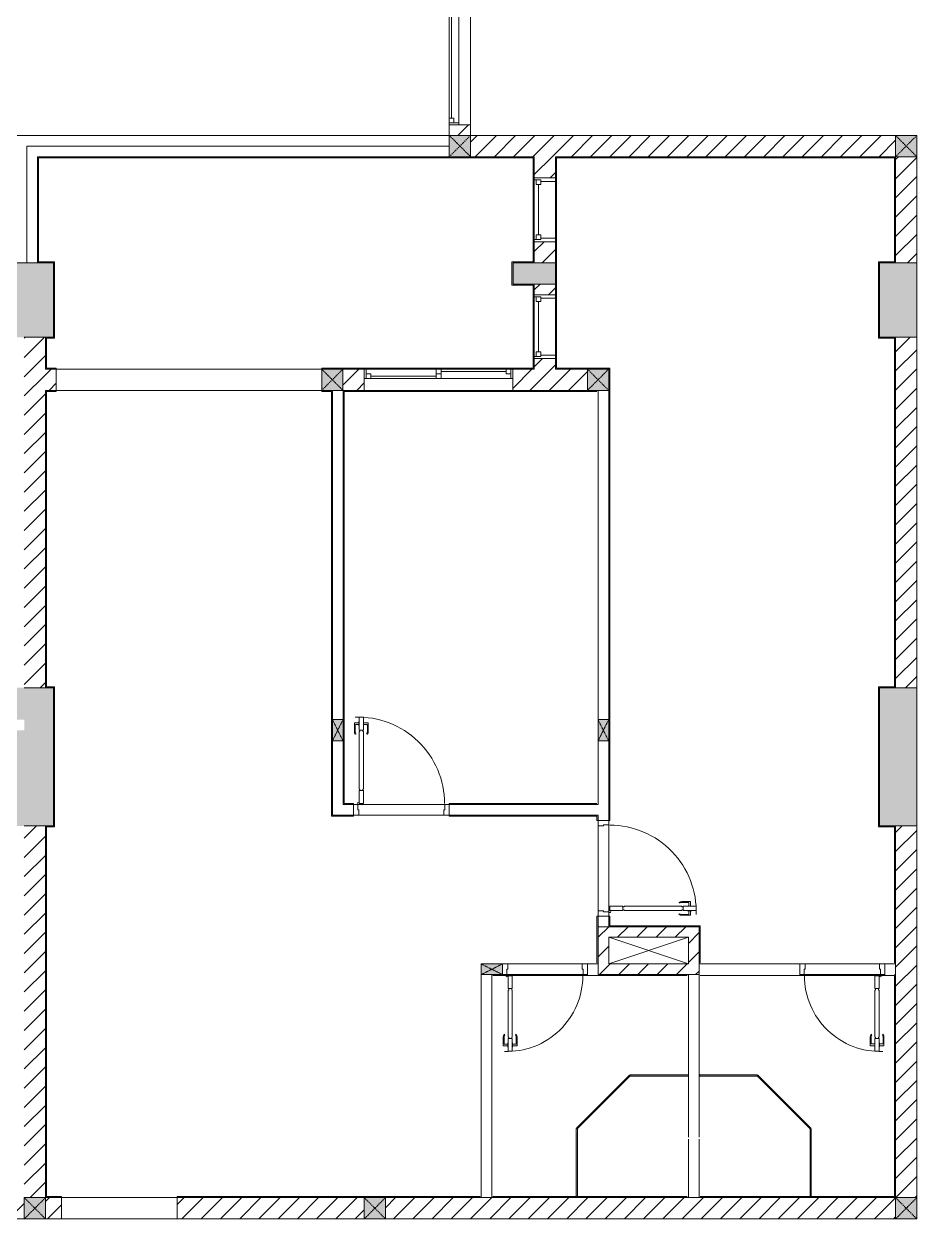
# Model space of a CAD drawing. Header units: millimetres. Extents: x 32270 to 221883, y 3811 to 78637.
# Drawn here: x 202581 to 210981, y 35387 to 46784 of the extents above; entities that cross this region are included whole.
import ezdxf

# ---------------------------------------------------------------- set-up
doc = ezdxf.new("R2010")
doc.units = ezdxf.units.MM
doc.linetypes.add('IMPORT-Dash _2_', pattern=[6, 3, -3])
for name, color, linetype, lineweight in [('0-2', 130, 'Continuous', 9), ('A-DETL-GENF-6', 130, 'Continuous', 9), ('A-DOOR-2', 130, 'Continuous', 9), ('A-FLOR-1', 130, 'Continuous', 9), ('A-GLAZ-5', 130, 'Continuous', 9), ('A-GLAZ-CURT-4', 130, 'Continuous', 9), ('A-WALL-1', 130, 'Continuous', 9), ('A-WALL-PATT-3', 130, 'Continuous', 9), ('A_1404_dwg-1', 130, 'Continuous', 9), ('I-WALL', 130, 'Continuous', 9), ('I-WALL-1', 130, 'Continuous', 9), ('S-COLS-1', 130, 'Continuous', 9), ('S-COLS-10', 130, 'IMPORT-Dash _2_', 9), ('S-COLS-2', 130, 'Continuous', 9), ('S-COLS-4', 130, 'Continuous', 9), ('S-COLS-HDLN-2', 130, 'IMPORT-Dash _2_', 9)]:
    doc.layers.add(name, color=color, linetype=linetype, lineweight=lineweight)
pattern_1 = [(45, (0, 0), (-90.50967, 90.50967), [])]

# ---------------------------------------------------------------- blocks, each defined once
blk = doc.blocks.new('A_1404_dwg_NCV_TKTC_KET CAU_rvt-1-TKTC_MB HOÀN THIỆN SÀN TẦNG 3-4-4819833-KeyPlan-CH3A')
at = {"layer": 'S-COLS-1'}
for points in [[(108328, 43837), (108328, 44537), (107978, 44537), (107983, 44512), (107978, 43837), (108263, 43837)], [(112853, 44337), (113053, 44337), (113053, 44537), (112653, 44537), (112653, 44337), (112843, 44337)], [(116453, 43837), (116453, 44537), (116103, 44537), (116103, 43837), (116253, 43837)], [(108253, 39237), (108328, 39237), (108328, 40537), (107978, 40537), (107978, 40237), (108053, 40237), (108053, 40137), (107978, 40137), (107978, 39237), (108053, 39237)], [(116453, 39237), (116453, 40537), (116103, 40537), (116103, 39237), (116253, 39237)]]:
    blk.add_hatch(color=256, dxfattribs=at).paths.add_polyline_path(points)
at = {"layer": 'A-FLOR-1'}
blk.add_line((113553, 38188), (114303, 38188), dxfattribs=at)
at = {"layer": 'S-COLS-2'}
for p, q in [((108178, 44537), (107978, 44537)), ((112653, 44537), (112653, 44337)), ((113053, 44537), (112853, 44537)), ((112853, 44337), (113053, 44337)), ((108053, 43837), (108253, 43837)), ((108253, 40537), (108053, 40537)), ((108053, 39237), (108253, 39237))]:
    blk.add_line(p, q, dxfattribs=at)
at = {"layer": 'S-COLS-2', "flags": 128}
for points in [[(116253, 43837), (116453, 43837), (116453, 44537), (116253, 44537)], [(116253, 39237), (116453, 39237), (116453, 40537), (116253, 40537)]]:
    blk.add_lwpolyline(points, dxfattribs=at)
blk = doc.blocks.new('A_1404_dwg_DOOR_CW_01 CANH MO-PANEL KINH - DIG_02-800x2200-CỬA NHÔM KÍNH-401063-TKTC_MB HOÀN THIỆN SÀN TẦNG 3-4-4819842-KeyPlan-CH3A')
at = {"layer": 'A-DETL-GENF-6'}
for p, q in [((112569, 37276), (112575, 37271)), ((112682, 37276), (112676, 37271)), ((112561, 37250), (112561, 37170)), ((112604, 37166), (112565, 37166)), ((112569, 37187), (112569, 37250)), ((112604, 37183), (112573, 37183)), ((112648, 37183), (112679, 37183)), ((112648, 37166), (112687, 37166)), ((112683, 37187), (112683, 37250)), ((112691, 37250), (112691, 37170))]:
    blk.add_line(p, q, dxfattribs=at)
at = {"layer": 'A-DETL-GENF-6', "flags": 128}
for points in [[(112646, 37705), (112606, 37705), (112606, 37825), (112646, 37825)], [(112640, 37691), (112646, 37691), (112646, 37249), (112640, 37249), (112640, 37235), (112612, 37235), (112612, 37249), (112606, 37249), (112606, 37691), (112612, 37691), (112612, 37705), (112640, 37705)], [(112604, 37195), (112606, 37195), (112606, 37155), (112604, 37155)], [(112606, 37115), (112646, 37115), (112646, 37235), (112606, 37235)], [(112648, 37195), (112646, 37195), (112646, 37155), (112648, 37155)]]:
    blk.add_lwpolyline(points, close=True, dxfattribs=at)
at = {"layer": 'A-DETL-GENF-6'}
blk.add_circle((112596, 37827), 10, dxfattribs=at)
for centre, radius, start, end in [((112596, 37827), 714, 268, 0), ((112606, 37250), 45, 145, 180), ((112606, 37250), 37, 145, 180), ((112646, 37250), 37, 0, 35), ((112646, 37250), 45, 0, 35), ((112565, 37170), 4, 180, 270), ((112573, 37187), 4, 180, 270), ((112679, 37187), 4, 270, 0), ((112687, 37170), 4, 270, 0)]:
    blk.add_arc(centre, radius, start, end, dxfattribs=at)
at = {"layer": 'A-DOOR-2'}
blk.add_line((112596, 37837), (112621, 37837), dxfattribs=at)
at = {"layer": 'A-DOOR-2', "flags": 128}
blk.add_lwpolyline([(112553, 37937), (112603, 37937), (112603, 37887), (112593, 37887), (112593, 37837), (112553, 37837)], dxfattribs=at)
blk.add_lwpolyline([(113353, 37937), (113353, 37837), (113313, 37837), (113313, 37887), (113303, 37887), (113303, 37937)], close=True, dxfattribs=at)
blk = doc.blocks.new('A_1404_dwg_System Panel - Glazed-440112-TKTC_MB HOÀN THIỆN SÀN TẦNG 3-4-4819843-KeyPlan-CH3A')
at = {"layer": 'A-GLAZ-CURT-4'}
blk.add_hatch(color=256, dxfattribs=at).paths.add_polyline_path([(113755, 36882), (114303, 36882), (114303, 36892), (113753, 36887), (113753, 36882)])
blk.add_line((114303, 36892), (113753, 36892), dxfattribs=at)
at = {"layer": 'A-GLAZ-CURT-4', "flags": 128}
blk.add_lwpolyline([(113755, 36882), (114303, 36882), (114303, 36892)], dxfattribs=at)
blk = doc.blocks.new('A_1404_dwg_System Panel - Glazed-570746-TKTC_MB HOÀN THIỆN SÀN TẦNG 3-4-4819844-KeyPlan-CH3A')
at = {"layer": 'A-GLAZ-CURT-4'}
blk.add_hatch(color=256, dxfattribs=at).paths.add_polyline_path([(113249, 35747), (113258, 35747), (113253, 36387), (113248, 36387), (113248, 35747)])
blk.add_line((113258, 35747), (113258, 36385), dxfattribs=at)
at = {"layer": 'A-GLAZ-CURT-4', "flags": 128}
blk.add_lwpolyline([(113248, 36387), (113248, 35747), (113258, 35747)], dxfattribs=at)
blk = doc.blocks.new('A_1404_dwg_System Panel - Glazed-440114-TKTC_MB HOÀN THIỆN SÀN TẦNG 3-4-4819845-KeyPlan-CH3A')
at = {"layer": 'A-GLAZ-CURT-4'}
blk.add_hatch(color=256, dxfattribs=at).paths.add_polyline_path([(113256, 36384), (113756, 36884), (113749, 36891), (113249, 36391)])
at = {"layer": 'A-GLAZ-CURT-4', "flags": 128}
blk.add_lwpolyline([(113256, 36384), (113756, 36884), (113749, 36891), (113249, 36391)], close=True, dxfattribs=at)
blk = doc.blocks.new('A_1404_dwg_DOOR_CW_01 CANH MO-PANEL KINH - DIW_01-900x2200-CỬA GỖ VÂN LAMINATE-553375-TKTC_MB HOÀN THIỆN SÀN TẦNG 3-4-4819841-KeyPlan-CH3A')
at = {"layer": 'A-DETL-GENF-6'}
for p, q in [((49615, 40124), (49615, 40203)), ((49658, 40207), (49619, 40207)), ((49623, 40186), (49623, 40124)), ((49658, 40190), (49627, 40190)), ((49702, 40207), (49741, 40207)), ((49702, 40190), (49733, 40190)), ((49737, 40186), (49737, 40124)), ((49745, 40124), (49745, 40203)), ((49623, 40098), (49629, 40103)), ((49736, 40098), (49730, 40103))]:
    blk.add_line(p, q, dxfattribs=at)
at = {"layer": 'A-DETL-GENF-6', "flags": 128}
for points in [[(49700, 40259), (49660, 40259), (49660, 40139), (49700, 40139)], [(49658, 40179), (49660, 40179), (49660, 40219), (49658, 40219)], [(49666, 39583), (49660, 39583), (49660, 40125), (49666, 40125), (49666, 40139), (49694, 40139), (49694, 40125), (49700, 40125), (49700, 39583), (49694, 39583), (49694, 39569), (49666, 39569)], [(49702, 40179), (49700, 40179), (49700, 40219), (49702, 40219)], [(49660, 39569), (49700, 39569), (49700, 39449), (49660, 39449)]]:
    blk.add_lwpolyline(points, close=True, dxfattribs=at)
at = {"layer": 'A-DETL-GENF-6'}
blk.add_circle((49710, 39447), 10, dxfattribs=at)
for centre, radius, start, end in [((49710, 39447), 814, 88, 180), ((49619, 40203), 4, 90, 180), ((49660, 40124), 45, 180, 215), ((49627, 40186), 4, 90, 180), ((49660, 40124), 37, 180, 215), ((49700, 40124), 37, 325, 0), ((49733, 40186), 4, 0, 90), ((49700, 40124), 45, 325, 0), ((49741, 40203), 4, 0, 90)]:
    blk.add_arc(centre, radius, start, end, dxfattribs=at)
at = {"layer": 'A-DOOR-2'}
blk.add_line((49710, 39437), (49685, 39437), dxfattribs=at)
at = {"layer": 'A-DOOR-2', "flags": 128}
for points in [[(48853, 39337), (48853, 39437), (48893, 39437), (48893, 39387), (48903, 39387), (48903, 39337)], [(49703, 39337), (49703, 39387), (49713, 39387), (49713, 39437), (49753, 39437), (49753, 39337)]]:
    blk.add_lwpolyline(points, close=True, dxfattribs=at)
blk = doc.blocks.new('A_1404_dwg_DOOR_CW_01 CANH MO-PANEL KINH - DIW_01-900x2200-CỬA GỖ VÂN LAMINATE-553393-TKTC_MB HOÀN THIỆN SÀN TẦNG 3-4-4819840-KeyPlan-CH3A')
at = {"layer": 'A-DETL-GENF-6'}
for p, q in [((46666, 38525), (46586, 38525)), ((46582, 38482), (46582, 38521)), ((46582, 38438), (46582, 38399)), ((46599, 38482), (46599, 38513)), ((46599, 38438), (46599, 38407)), ((46603, 38517), (46666, 38517)), ((46691, 38517), (46687, 38511)), ((46691, 38404), (46687, 38410)), ((46666, 38395), (46586, 38395)), ((46603, 38403), (46666, 38403))]:
    blk.add_line(p, q, dxfattribs=at)
at = {"layer": 'A-DETL-GENF-6', "flags": 128}
for points in [[(46531, 38440), (46531, 38480), (46651, 38480), (46651, 38440)], [(46610, 38482), (46610, 38480), (46571, 38480), (46571, 38482)], [(46610, 38438), (46610, 38440), (46571, 38440), (46571, 38438)], [(47207, 38474), (47207, 38480), (46665, 38480), (46665, 38474), (46651, 38474), (46651, 38446), (46665, 38446), (46665, 38440), (47207, 38440), (47207, 38446), (47221, 38446), (47221, 38474)], [(47221, 38480), (47221, 38440), (47341, 38440), (47341, 38480)]]:
    blk.add_lwpolyline(points, close=True, dxfattribs=at)
at = {"layer": 'A-DETL-GENF-6'}
blk.add_circle((47343, 38430), 10, dxfattribs=at)
for centre, radius, start, end in [((47343, 38430), 814, 90, 182), ((46586, 38521), 4, 90, 180), ((46666, 38480), 45, 55, 90), ((46603, 38513), 4, 90, 180), ((46666, 38480), 37, 55, 90), ((46666, 38440), 37, 270, 305), ((46586, 38399), 4, 180, 270), ((46603, 38407), 4, 180, 270), ((46666, 38440), 45, 270, 305)]:
    blk.add_arc(centre, radius, start, end, dxfattribs=at)
at = {"layer": 'A-DOOR-2'}
blk.add_line((47353, 38430), (47353, 38455), dxfattribs=at)
at = {"layer": 'A-DOOR-2', "flags": 128}
for points in [[(47453, 39237), (47453, 39287), (47353, 39287), (47353, 39247), (47403, 39247), (47403, 39237)], [(47453, 38387), (47453, 38437), (47403, 38437), (47403, 38427), (47353, 38427), (47353, 38387)]]:
    blk.add_lwpolyline(points, close=True, dxfattribs=at)
blk = doc.blocks.new('A_1404_dwg_G1_SOF - BO TRU - 100x200-745959-TKTC_MB HOÀN THIỆN SÀN TẦNG 3-4-4819847-KeyPlan-CH3A')
at = {"layer": 'S-COLS-1'}
blk.add_hatch(color=256, dxfattribs=at).paths.add_polyline_path([(110953, 40037), (111053, 40037), (111053, 40237), (110953, 40237)])
at = {"layer": 'S-COLS-1', "flags": 128}
blk.add_lwpolyline([(110953, 40037), (111053, 40037), (111053, 40237), (110953, 40237)], close=True, dxfattribs=at)
at = {"layer": 'S-COLS-HDLN-2'}
for p, q in [((110953, 40037), (111053, 40237)), ((111053, 40037), (110953, 40237))]:
    blk.add_line(p, q, dxfattribs=at)
blk = doc.blocks.new('A_1404_dwg_DOOR_CW_01 CANH MO-PANEL KINH - DIG_02-800x2200-CỬA NHÔM KÍNH-V57-TKTC_MB HOÀN THIỆN SÀN TẦNG 3-4-4819848-KeyPlan-CH3A')
at = {"layer": 'A-DETL-GENF-6'}
for p, q in [((112414, 58419), (112418, 58413)), ((112440, 58427), (112519, 58427)), ((112502, 58419), (112440, 58419)), ((112506, 58384), (112506, 58415)), ((112523, 58384), (112523, 58423)), ((112414, 58305), (112418, 58312)), ((112502, 58305), (112440, 58305)), ((112440, 58297), (112519, 58297)), ((112506, 58340), (112506, 58309)), ((112523, 58340), (112523, 58301))]:
    blk.add_line(p, q, dxfattribs=at)
at = {"layer": 'A-DETL-GENF-6', "flags": 128}
for points in [[(111985, 58342), (111985, 58382), (111865, 58382), (111865, 58342)], [(111999, 58348), (111999, 58342), (112441, 58342), (112441, 58348), (112455, 58348), (112455, 58376), (112441, 58376), (112441, 58382), (111999, 58382), (111999, 58376), (111985, 58376), (111985, 58348)], [(112575, 58382), (112575, 58342), (112455, 58342), (112455, 58382)], [(112495, 58384), (112495, 58382), (112534, 58382), (112534, 58384)], [(112495, 58340), (112495, 58342), (112534, 58342), (112534, 58340)]]:
    blk.add_lwpolyline(points, close=True, dxfattribs=at)
at = {"layer": 'A-DETL-GENF-6'}
blk.add_circle((111863, 58392), 10, dxfattribs=at)
for centre, radius, start, end in [((111863, 58392), 714, 270, 2), ((112440, 58382), 45, 90, 125), ((112440, 58382), 37, 90, 125), ((112502, 58415), 4, 0, 90), ((112519, 58423), 4, 0, 90), ((112440, 58342), 45, 235, 270), ((112440, 58342), 37, 235, 270), ((112502, 58309), 4, 270, 0), ((112519, 58301), 4, 270, 0)]:
    blk.add_arc(centre, radius, start, end, dxfattribs=at)
at = {"layer": 'A-DOOR-2'}
blk.add_line((111853, 58392), (111853, 58367), dxfattribs=at)
at = {"layer": 'A-DOOR-2', "flags": 128}
for points in [[(111753, 58435), (111753, 58385), (111803, 58385), (111803, 58395), (111853, 58395), (111853, 58435)], [(111753, 57685), (111753, 57635), (111853, 57635), (111853, 57675), (111803, 57675), (111803, 57685)]]:
    blk.add_lwpolyline(points, close=True, dxfattribs=at)
blk = doc.blocks.new('A_1404_dwg_System Panel - Glazed-559274-TKTC_MB HOÀN THIỆN SÀN TẦNG 3-4-4819854-KeyPlan-CH3A')
at = {"layer": 'A-GLAZ-CURT-4'}
blk.add_hatch(color=256, dxfattribs=at).paths.add_polyline_path([(76703, 32182), (77243, 32182), (77243, 32192), (76703, 32187), (76703, 32183)])
blk.add_line((77243, 32192), (76705, 32192), dxfattribs=at)
at = {"layer": 'A-GLAZ-CURT-4', "flags": 128}
blk.add_lwpolyline([(76703, 32182), (77243, 32182), (77243, 32192)], dxfattribs=at)
blk = doc.blocks.new('A_1404_dwg_System Panel - Glazed-933638-TKTC_MB HOÀN THIỆN SÀN TẦNG 3-4-4819838-KeyPlan-CH3A')
at = {"layer": 'A-GLAZ-CURT-4'}
blk.add_hatch(color=256, dxfattribs=at).paths.add_polyline_path([(47648, 35747), (47658, 35747), (47653, 36387), (47648, 36384)])
blk.add_line((47658, 35747), (47658, 36387), dxfattribs=at)
at = {"layer": 'A-GLAZ-CURT-4', "flags": 128}
blk.add_lwpolyline([(47648, 36385), (47648, 35747), (47658, 35747)], dxfattribs=at)
blk = doc.blocks.new('A_1404_dwg_System Panel - Glazed-433667-TKTC_MB HOÀN THIỆN SÀN TẦNG 3-4-4819839-KeyPlan-CH3A')
at = {"layer": 'A-GLAZ-CURT-4'}
blk.add_hatch(color=256, dxfattribs=at).paths.add_polyline_path([(47649, 36384), (47656, 36391), (47156, 36891), (47149, 36884)])
at = {"layer": 'A-GLAZ-CURT-4', "flags": 128}
blk.add_lwpolyline([(47656, 36391), (47156, 36891), (47149, 36884), (47649, 36384)], close=True, dxfattribs=at)
blk = doc.blocks.new('A_1404_dwg_NCV_TKTC_TANG 3 - 4_rvt-1-TKTC_MB HOÀN THIỆN SÀN TẦNG 3-4-4819943-KeyPlan-CH3A')
at = {"layer": 'A-WALL-PATT-3'}
for points in [[(112843, 45527), (112843, 45537), (112047, 45537), (112053, 45527), (112253, 45527)], [(116243, 45527), (116243, 45537), (113053, 45537), (113053, 45527), (115629, 45527)], [(116243, 44547), (116253, 44547), (116253, 45537), (116243, 45537), (116243, 45417)], [(108328, 44537), (108338, 44537), (108338, 44547), (108188, 44547), (108188, 44537)], [(108338, 43827), (108338, 44537), (108328, 44537), (108328, 43827)], [(112653, 44337), (112653, 44547), (112643, 44547), (112643, 44337)], [(112843, 44537), (112853, 44537), (112853, 44547), (112653, 44547), (112653, 44537), (112697, 44537)], [(116103, 43837), (116103, 44547), (116093, 44547), (116093, 43837)], [(116243, 44537), (116253, 44537), (116253, 44547), (116103, 44547), (116103, 44537)], [(112843, 44327), (112843, 44337), (112643, 44337), (112643, 44327), (112697, 44327)], [(108263, 43547), (108263, 43837), (108253, 43837), (108253, 43547)], [(108328, 43827), (108328, 43837), (108263, 43837), (108263, 43827)], [(116093, 43827), (116243, 43827), (116243, 43837), (116093, 43837)], [(116253, 40547), (116253, 43837), (116243, 43837), (116243, 40547)], [(113063, 43537), (113553, 43537), (113553, 43547), (113053, 43547), (113053, 43537)], [(108263, 40537), (108263, 43337), (108253, 43337), (108253, 40537)], [(110953, 39337), (110953, 43327), (110943, 43327), (110943, 39337)], [(111053, 39437), (111063, 39437), (111063, 43337), (111053, 43337), (111053, 39447)], [(108328, 40537), (108338, 40537), (108338, 40547), (108263, 40547), (108263, 40537)], [(108338, 39227), (108338, 40537), (108328, 40537), (108328, 39227)], [(116103, 39237), (116103, 40547), (116093, 40547), (116093, 39237)], [(116243, 40537), (116253, 40537), (116253, 40547), (116103, 40547), (116103, 40537)], [(108253, 39227), (108328, 39227), (108328, 39237), (108253, 39237)], [(108263, 35747), (108263, 39227), (108253, 39227), (108253, 35747)], [(116093, 39227), (116243, 39227), (116243, 39237), (116093, 39237)], [(116253, 37937), (116253, 39237), (116243, 39237), (116243, 37937)], [(114403, 38287), (114403, 38297), (113563, 38297), (113563, 38287)], [(114413, 37947), (114413, 38297), (114403, 38297), (114403, 37947)]]:
    blk.add_hatch(color=256, dxfattribs=at).paths.add_polyline_path(points)
h = blk.add_hatch(color=256, dxfattribs=at)
h.paths.add_polyline_path([(112843, 44547), (112853, 44547), (112853, 44737), (112843, 44737)])
h.paths.add_polyline_path([(112843, 45337), (112853, 45337), (112853, 45537), (112843, 45537), (112843, 45417)])
h = blk.add_hatch(color=256, dxfattribs=at)
h.paths.add_polyline_path([(113063, 43547), (113063, 43637), (113053, 43637), (113053, 43547)])
h.paths.add_polyline_path([(113053, 44237), (113063, 44237), (113063, 44737), (113053, 44737)])
h.paths.add_polyline_path([(113063, 45337), (113063, 45527), (113053, 45527), (113053, 45337)])
h = blk.add_hatch(color=256, dxfattribs=at)
h.paths.add_polyline_path([(112853, 43537), (112853, 43637), (112843, 43637), (112843, 43537)])
h.paths.add_polyline_path([(112853, 44237), (112853, 44337), (112843, 44337), (112843, 44237)])
h = blk.add_hatch(color=256, dxfattribs=at)
h.paths.add_polyline_path([(110998, 43537), (110998, 43547), (110853, 43547), (110853, 43537)])
h.paths.add_polyline_path([(108253, 43537), (108353, 43537), (108353, 43547), (108253, 43547)])
h = blk.add_hatch(color=256, dxfattribs=at)
h.paths.add_polyline_path([(111053, 43537), (111253, 43537), (111253, 43547), (110998, 43547), (110998, 43537)])
h.paths.add_polyline_path([(112697, 43537), (112843, 43537), (112843, 43547), (112653, 43547), (112653, 43537)])
h = blk.add_hatch(color=256, dxfattribs=at)
h.paths.add_polyline_path([(113553, 38287), (113563, 38287), (113563, 38387), (113553, 38387), (113553, 38297)])
h.paths.add_polyline_path([(113563, 39287), (113563, 43547), (113553, 43547), (113553, 39287)])
h = blk.add_hatch(color=256, dxfattribs=at)
h.paths.add_polyline_path([(108353, 43327), (108353, 43337), (108263, 43337), (108263, 43327)])
h.paths.add_polyline_path([(110853, 43327), (110953, 43327), (110953, 43337), (110853, 43337), (110853, 43327)])
h = blk.add_hatch(color=256, dxfattribs=at)
h.paths.add_polyline_path([(111063, 43327), (111253, 43327), (111253, 43337), (111063, 43337)])
h.paths.add_polyline_path([(113443, 43327), (113443, 43337), (112653, 43337), (112653, 43327), (112697, 43327)])
h = blk.add_hatch(color=256, dxfattribs=at)
h.paths.add_polyline_path([(113443, 39437), (113443, 39447), (112053, 39447), (112053, 39437)])
h.paths.add_polyline_path([(111153, 39437), (111153, 39447), (111063, 39447), (111063, 39437)])
h = blk.add_hatch(color=256, dxfattribs=at)
h.paths.add_polyline_path([(113443, 39327), (113453, 39327), (113453, 39337), (112053, 39337), (112053, 39327)])
h.paths.add_polyline_path([(111153, 39327), (111153, 39337), (110943, 39337), (110943, 39327), (110953, 39327)])
h = blk.add_hatch(color=256, dxfattribs=at)
h.paths.add_polyline_path([(113453, 37937), (113453, 38387), (113443, 38387), (113443, 37937)])
h.paths.add_polyline_path([(113443, 39287), (113453, 39287), (113453, 39327), (113443, 39327)])
h = blk.add_hatch(color=256, dxfattribs=at)
h.paths.add_polyline_path([(112353, 35737), (112353, 35747), (109493, 35747), (109493, 35737), (111453, 35737)])
h.paths.add_polyline_path([(108263, 35737), (108403, 35737), (108403, 35747), (108253, 35747), (108253, 35737)])
at = {"layer": 'A-FLOR-1'}
for p, q in [((108353, 43537), (108353, 43337)), ((113453, 43337), (113443, 43337)), ((111193, 39437), (112013, 39437)), ((112003, 39337), (111203, 39337)), ((113453, 38437), (113453, 39237)), ((113553, 39247), (113553, 38427)), ((114403, 37947), (114403, 37937)), ((112593, 37837), (113313, 37837)), ((114303, 37837), (114293, 37837)), ((115393, 37837), (116113, 37837)), ((114403, 36887), (114413, 36887)), ((109493, 35737), (108403, 35737)), ((114293, 35737), (114303, 35737))]:
    blk.add_line(p, q, dxfattribs=at)
at = {"layer": 'A-FLOR-1', "flags": 128}
blk.add_lwpolyline([(110853, 43337), (108353, 43337), (110853, 43337), (110853, 43537), (108353, 43537)], dxfattribs=at)
for points in [[(112603, 37937), (113303, 37937)], [(115403, 37937), (116103, 37937)], [(109493, 35737), (109493, 35537), (108403, 35537), (108403, 35737)]]:
    blk.add_lwpolyline(points, close=True, dxfattribs=at)
at = {"layer": 'A-WALL-1'}
for p, q in [((111053, 43337), (110953, 43337)), ((110953, 43337), (110953, 40237)), ((111053, 40237), (111053, 43337)), ((113553, 43337), (113453, 43337)), ((113453, 43337), (113453, 40237)), ((113553, 40237), (113553, 43337)), ((113553, 39287), (113553, 40037)), ((111153, 39437), (111063, 39437)), ((111153, 39337), (111153, 39437)), ((111193, 39437), (112013, 39437)), ((112053, 39437), (112053, 39337)), ((113443, 39437), (112053, 39437)), ((110953, 39337), (111153, 39337)), ((112003, 39337), (111203, 39337)), ((112053, 39337), (113453, 39337)), ((113453, 39337), (113453, 39327)), ((113453, 39327), (113453, 39287)), ((113453, 39287), (113553, 39287)), ((113453, 38437), (113453, 39237)), ((113553, 39247), (113553, 38427)), ((113553, 38387), (113453, 38387)), ((113453, 38387), (113453, 38288)), ((113553, 38288), (113553, 38387)), ((113453, 38288), (113553, 38288)), ((112603, 37937), (113303, 37937)), ((113353, 37937), (113353, 37837)), ((113443, 37937), (113353, 37937)), ((114403, 37937), (114403, 37837)), ((115353, 37937), (114403, 37937)), ((115353, 37837), (115353, 37937)), ((115403, 37937), (116103, 37937)), ((116153, 37937), (116153, 37837)), ((116243, 37937), (116153, 37937)), ((112353, 37837), (112353, 35747)), ((114303, 36892), (114303, 36882)), ((114303, 36882), (114303, 36306))]:
    blk.add_line(p, q, dxfattribs=at)
at = {"layer": 'A-WALL-1', "flags": 128}
for points in [[(110953, 40037), (110953, 39437), (110953, 39337)], [(111063, 39437), (111053, 39437), (111053, 40037)], [(113453, 40037), (113453, 39437), (113443, 39437)], [(113453, 37837), (113453, 37937), (113443, 37937)], [(116243, 37837), (116253, 37837), (116253, 37937), (116243, 37937)], [(112353, 35737), (112453, 35737), (112453, 37837)], [(114403, 36306), (114403, 37837), (114303, 37837), (114303, 36892)], [(114303, 36289), (114303, 35737), (114403, 35737), (114403, 36289)]]:
    blk.add_lwpolyline(points, dxfattribs=at)
blk.add_lwpolyline([(112353, 35747), (112353, 35737)], close=True, dxfattribs=at)
at = {"layer": 'I-WALL'}
for p, q in [((112843, 44737), (112843, 45337)), ((112853, 45337), (112853, 44737)), ((113053, 44737), (113053, 45337)), ((113063, 45337), (113063, 44737)), ((112843, 43637), (112843, 44237)), ((112853, 44237), (112853, 43637)), ((113053, 43637), (113053, 44237)), ((113063, 44237), (113063, 43637)), ((111253, 43547), (112653, 43547)), ((112653, 43537), (111253, 43537)), ((111253, 43337), (112653, 43337)), ((112653, 43327), (111253, 43327)), ((113553, 43337), (113553, 40237)), ((113553, 40037), (113553, 39287)), ((111063, 39437), (111153, 39437)), ((112053, 39437), (113443, 39437)), ((111153, 39337), (110953, 39337)), ((113453, 39337), (112053, 39337)), ((113453, 39287), (113453, 39327)), ((113453, 38288), (113453, 38387)), ((113553, 38387), (113553, 38288)), ((113353, 37827), (112553, 37827)), ((116153, 37827), (115353, 37827))]:
    blk.add_line(p, q, dxfattribs=at)
at = {"layer": 'I-WALL', "flags": 128}
for points in [[(108188, 44537), (108178, 44537), (108178, 45527), (108178, 45537), (112047, 45537)], [(112047, 45527), (108188, 45527), (108188, 44547)]]:
    blk.add_lwpolyline(points, dxfattribs=at)
at = {"layer": 'I-WALL-1'}
for p, q in [((112253, 45537), (112053, 45537)), ((110953, 43337), (110853, 43337)), ((111053, 43337), (111053, 40237)), ((113443, 43337), (113353, 43337)), ((110953, 39337), (110953, 40037)), ((113453, 39327), (113453, 39337)), ((112453, 37837), (112453, 37827)), ((114293, 37837), (113453, 37837)), ((114403, 37837), (114403, 37827)), ((111253, 35737), (111453, 35737)), ((111453, 35737), (112353, 35737)), ((114293, 35747), (112463, 35747)), ((115448, 35747), (114413, 35747)), ((115458, 35747), (115448, 35747))]:
    blk.add_line(p, q, dxfattribs=at)
at = {"layer": 'I-WALL-1', "flags": 128}
for points in [[(112047, 45537), (112047, 45527), (112843, 45527), (112843, 45337), (112853, 45337)], [(112853, 45337), (112853, 45537), (112843, 45537), (112253, 45537)], [(116243, 37937), (116253, 37937), (116253, 39237), (116243, 39237), (116103, 39237), (116103, 40537), (116253, 40537), (116253, 40547), (116253, 43837), (116243, 43837), (116103, 43837), (116103, 44537), (116253, 44537), (116253, 44547), (116253, 45537), (116243, 45537), (113053, 45537), (113053, 45527), (113053, 45337), (113063, 45337), (113063, 45527)], [(113063, 45527), (116243, 45527), (116243, 44547), (116103, 44547), (116093, 44547), (116093, 43837), (116093, 43827), (116243, 43827), (116243, 40547)], [(110998, 43547), (110853, 43547), (110853, 43537)], [(110853, 43537), (110998, 43537), (111053, 43537)], [(111053, 43537), (111253, 43537), (111253, 43547), (110998, 43547)], [(113553, 39287), (113563, 39287), (113563, 43547), (113553, 43547), (113063, 43547), (113063, 43637), (113053, 43637), (113053, 43547), (113053, 43537), (113353, 43537)], [(113353, 43537), (113553, 43537), (113553, 43337)], [(108263, 39227), (108328, 39227), (108338, 39227), (108338, 40537), (108338, 40547), (108263, 40547), (108263, 43327), (108353, 43327), (108353, 43337), (108263, 43337), (108253, 43337), (108253, 40537), (108263, 40537), (108328, 40537), (108328, 39237), (108253, 39237), (108253, 39227), (108253, 35747), (108253, 35737)], [(110853, 43337), (110853, 43327), (110943, 43327), (110943, 39337), (110943, 39327), (111153, 39327), (111153, 39337)], [(110953, 40237), (110953, 43327), (110953, 43337)], [(111153, 39437), (111153, 39447), (111063, 39447), (111063, 43327), (111253, 43327), (111253, 43337), (111063, 43337), (111053, 43337)], [(113353, 43337), (112653, 43337), (112653, 43327), (113443, 43327)], [(116243, 40547), (116103, 40547), (116093, 40547), (116093, 39237), (116093, 39227), (116243, 39227), (116243, 37947)], [(111053, 40037), (111053, 39437), (111063, 39437)], [(113443, 39447), (112053, 39447), (112053, 39437)], [(112053, 39337), (112053, 39327), (113443, 39327), (113443, 39287), (113453, 39287)], [(108253, 35737), (108403, 35737), (108403, 35747), (108263, 35747), (108263, 39227)], [(113453, 38387), (113443, 38387), (113443, 37947)], [(114413, 37947), (114413, 38297), (114403, 38297), (113563, 38297), (113563, 38387), (113553, 38387)], [(113443, 37937), (113453, 37937), (113453, 38288)], [(113553, 38288), (113553, 38287), (113563, 38287), (114403, 38287), (114403, 37947)], [(112463, 37827), (112553, 37827), (112553, 37837)], [(113353, 37837), (113353, 37827), (114293, 37827)], [(114403, 35747), (114403, 35737), (116243, 35737), (116253, 35737), (116253, 37837), (116243, 37837), (116243, 37837)], [(114413, 37827), (115353, 37827), (115353, 37837)], [(116153, 37837), (116153, 37827), (116243, 37827), (116243, 35747), (115458, 35747)], [(112343, 35747), (109493, 35747), (109493, 35737), (111253, 35737)], [(112453, 35747), (112453, 35737), (114293, 35737)]]:
    blk.add_lwpolyline(points, dxfattribs=at)
for points in [[(112843, 44547), (112653, 44547), (112643, 44547), (112643, 44337), (112643, 44327), (112843, 44327), (112843, 44237), (112853, 44237), (112853, 44337), (112843, 44337), (112653, 44337), (112653, 44537), (112853, 44537), (112853, 44547), (112853, 44737), (112843, 44737)], [(113053, 44737), (113053, 44237), (113063, 44237), (113063, 44737)], [(108328, 43827), (108338, 43827), (108338, 44537), (108338, 44547), (108188, 44547), (108188, 44537), (108328, 44537), (108328, 43837), (108263, 43837), (108253, 43837), (108253, 43547), (108253, 43537), (108353, 43537), (108353, 43547), (108263, 43547), (108263, 43827)], [(112653, 43537), (112843, 43537), (112853, 43537), (112853, 43637), (112843, 43637), (112843, 43547), (112653, 43547)]]:
    blk.add_lwpolyline(points, close=True, dxfattribs=at)
for name, p in [('A_1404_dwg_G1_SOF - BO TRU - 100x200-745959-TKTC_MB HOÀN THIỆN SÀN TẦNG 3-4-4819847-KeyPlan-CH3A', (0, 0)), ('A_1404_dwg_G1_SOF - BO TRU - 100x200-745959-TKTC_MB HOÀN THIỆN SÀN TẦNG 3-4-4819847-KeyPlan-CH3A', (2500, 0)), ('A_1404_dwg_DOOR_CW_01 CANH MO-PANEL KINH - DIG_02-800x2200-CỬA NHÔM KÍNH-401063-TKTC_MB HOÀN THIỆN SÀN TẦNG 3-4-4819842-KeyPlan-CH3A', (0, 0)), ('A_1404_dwg_System Panel - Glazed-440114-TKTC_MB HOÀN THIỆN SÀN TẦNG 3-4-4819845-KeyPlan-CH3A', (0, 0)), ('A_1404_dwg_System Panel - Glazed-440112-TKTC_MB HOÀN THIỆN SÀN TẦNG 3-4-4819843-KeyPlan-CH3A', (0, 0)), ('A_1404_dwg_System Panel - Glazed-433667-TKTC_MB HOÀN THIỆN SÀN TẦNG 3-4-4819839-KeyPlan-CH3A', (67800, 0)), ('A_1404_dwg_System Panel - Glazed-570746-TKTC_MB HOÀN THIỆN SÀN TẦNG 3-4-4819844-KeyPlan-CH3A', (0, 0)), ('A_1404_dwg_System Panel - Glazed-933638-TKTC_MB HOÀN THIỆN SÀN TẦNG 3-4-4819838-KeyPlan-CH3A', (67800, 0))]:
    blk.add_blockref(name, p)
for name, p, rotation in [('A_1404_dwg_DOOR_CW_01 CANH MO-PANEL KINH - DIW_01-900x2200-CỬA GỖ VÂN LAMINATE-553393-TKTC_MB HOÀN THIỆN SÀN TẦNG 3-4-4819840-KeyPlan-CH3A', (72765, 86790), 270), ('A_1404_dwg_DOOR_CW_01 CANH MO-PANEL KINH - DIW_01-900x2200-CỬA GỖ VÂN LAMINATE-553375-TKTC_MB HOÀN THIỆN SÀN TẦNG 3-4-4819841-KeyPlan-CH3A', (74116, 88140), 270), ('A_1404_dwg_G1_SOF - BO TRU - 100x200-745959-TKTC_MB HOÀN THIỆN SÀN TẦNG 3-4-4819847-KeyPlan-CH3A', (72316, 148890), 270), ('A_1404_dwg_DOOR_CW_01 CANH MO-PANEL KINH - DIG_02-800x2200-CỬA NHÔM KÍNH-V57-TKTC_MB HOÀN THIỆN SÀN TẦNG 3-4-4819848-KeyPlan-CH3A', (57717, 149690), 270), ('A_1404_dwg_System Panel - Glazed-559274-TKTC_MB HOÀN THIỆN SÀN TẦNG 3-4-4819854-KeyPlan-CH3A', (191655, 69074), 180)]:
    blk.add_blockref(name, p, dxfattribs=dict(rotation=rotation))
blk = doc.blocks.new('A_1404_dwg_1_FAMILY RVT - W01-WxH 1400x3200xmm-489780-TKTC_MB HOÀN THIỆN SÀN TẦNG 3-4-4819955-KeyPlan-CH3A')
at = {"layer": 'A-GLAZ-5'}
for p, q in [((112053, 49018), (112142, 49018)), ((112119, 47460), (112119, 48974)), ((111976, 48136), (111976, 48339)), ((112053, 47415), (112053, 47460)), ((112075, 45901), (112075, 47415)), ((112097, 47460), (112097, 47415)), ((112053, 45856), (112142, 45856))]:
    blk.add_line(p, q, dxfattribs=at)
at = {"layer": 'A-GLAZ-5', "flags": 128}
for points in [[(112053, 45837), (112253, 45837), (112253, 49037), (112053, 49037), (112053, 45837), (112053, 45901)], [(112142, 47460), (112053, 47460), (112053, 49018), (112053, 49037)], [(112097, 49018), (112097, 48974), (112142, 48974)], [(112142, 45837), (112142, 45856), (112142, 47415), (112142, 47460), (112142, 48974), (112142, 49037)], [(111951, 48187), (111976, 48136), (112002, 48187)], [(112142, 47415), (112053, 47415), (112053, 45901), (112097, 45901), (112097, 45856)]]:
    blk.add_lwpolyline(points, dxfattribs=at)
blk = doc.blocks.new('A_1404_dwg_1_FAMILY RVT - W01-WxH 1400x1400xmm-V6-TKTC_MB HOÀN THIỆN SÀN TẦNG 3-4-4819965-KeyPlan-CH3A')
at = {"layer": 'A-GLAZ-5'}
for p, q in [((72628, 24537), (72628, 24737)), ((74028, 24737), (74028, 24537)), ((72647, 24537), (72647, 24626)), ((73305, 24626), (73305, 24537)), ((74009, 24537), (74009, 24626)), ((72691, 24559), (73305, 24559)), ((73350, 24581), (73305, 24581)), ((73350, 24604), (73964, 24604))]:
    blk.add_line(p, q, dxfattribs=at)
at = {"layer": 'A-GLAZ-5', "flags": 128}
for points in [[(72628, 24626), (72647, 24626), (73305, 24626), (73350, 24626), (73350, 24537)], [(73350, 24626), (73964, 24626), (74028, 24626)], [(74009, 24581), (73964, 24581), (73964, 24626)], [(72691, 24537), (72691, 24581), (72647, 24581)]]:
    blk.add_lwpolyline(points, dxfattribs=at)
blk = doc.blocks.new('A_1404_dwg_M_Fixed - 600 x 1400mm-2135871-TKTC_MB HOÀN THIỆN SÀN TẦNG 3-4-4819985-KeyPlan-CH3A')
at = {"layer": 'A-GLAZ-5'}
for p, q in [((47990, 44205), (47853, 44205)), ((48012, 43700), (48012, 44174)), ((47990, 43669), (47853, 43669))]:
    blk.add_line(p, q, dxfattribs=at)
at = {"layer": 'A-GLAZ-5', "flags": 128}
for points in [[(48034, 44218), (48034, 44174), (47990, 44174), (47990, 44218), (48053, 44218)], [(48053, 43656), (47990, 43656), (47990, 43700), (48034, 43700), (48034, 43656)]]:
    blk.add_lwpolyline(points, dxfattribs=at)
blk = doc.blocks.new('A_1404_dwg_M_Fixed - 600 x 1400mm-2135864-TKTC_MB HOÀN THIỆN SÀN TẦNG 3-4-4819984-KeyPlan-CH3A')
at = {"layer": 'A-GLAZ-5'}
for p, q in [((47990, 45305), (47853, 45305)), ((48012, 45274), (48012, 44800)), ((47990, 44769), (47853, 44769))]:
    blk.add_line(p, q, dxfattribs=at)
at = {"layer": 'A-GLAZ-5', "flags": 128}
for points in [[(48053, 45318), (47990, 45318), (47990, 45274), (48034, 45274), (48034, 45318)], [(48034, 44756), (48034, 44800), (47990, 44800), (47990, 44756), (48053, 44756)]]:
    blk.add_lwpolyline(points, dxfattribs=at)
blk = doc.blocks.new('A_1404_dwg_G1_SOF - BO TRU - 200x200-V21-TKTC_MB HOÀN THIỆN SÀN TẦNG 3-4-4820000-KeyPlan-CH3A')
at = {"layer": 'S-COLS-10'}
blk.add_hatch(color=256, dxfattribs=at).paths.add_polyline_path([(111453, 35537), (111453, 35737), (111253, 35737), (111253, 35537)])
at = {"layer": 'S-COLS-4', "flags": 128}
blk.add_lwpolyline([(111253, 35737), (111253, 35537), (111453, 35537), (111453, 35737)], dxfattribs=at)
at = {"layer": 'S-COLS-HDLN-2'}
for p, q in [((111452, 35737), (111253, 35537)), ((111253, 35737), (111453, 35537))]:
    blk.add_line(p, q, dxfattribs=at)
blk = doc.blocks.new('A_1404_dwg_G1_SOF - BO TRU - 200x200-V22-TKTC_MB HOÀN THIỆN SÀN TẦNG 3-4-4820001-KeyPlan-CH3A')
at = {"layer": 'S-COLS-10'}
blk.add_hatch(color=256, dxfattribs=at).paths.add_polyline_path([(108053, 35537), (108253, 35537), (108253, 35737), (108053, 35737)])
at = {"layer": 'S-COLS-4'}
blk.add_line((108253, 35737), (108053, 35737), dxfattribs=at)
at = {"layer": 'S-COLS-4', "flags": 128}
blk.add_lwpolyline([(108053, 35737), (108053, 35537), (108253, 35537), (108253, 35737)], dxfattribs=at)
at = {"layer": 'S-COLS-HDLN-2'}
for p, q in [((108253, 35737), (108053, 35537)), ((108053, 35737), (108253, 35537))]:
    blk.add_line(p, q, dxfattribs=at)
blk = doc.blocks.new('A_1404_dwg_G1_SOF - BO TRU - 200x200-V27-TKTC_MB HOÀN THIỆN SÀN TẦNG 3-4-4820006-KeyPlan-CH3A')
at = {"layer": 'S-COLS-10'}
blk.add_hatch(color=256, dxfattribs=at).paths.add_polyline_path([(77253, 35537), (77453, 35537), (77453, 35737), (77253, 35737)])
at = {"layer": 'S-COLS-4', "flags": 128}
blk.add_lwpolyline([(77253, 35737), (77253, 35537), (77453, 35537), (77453, 35737), (77253, 35737)], dxfattribs=at)
at = {"layer": 'S-COLS-HDLN-2'}
for p, q in [((77453, 35737), (77253, 35537)), ((77253, 35737), (77453, 35537))]:
    blk.add_line(p, q, dxfattribs=at)
blk = doc.blocks.new('A_1404_dwg_G1_SOF - BO TRU - 200x200-3054293-TKTC_MB HOÀN THIỆN SÀN TẦNG 3-4-4819986-KeyPlan-CH3A')
at = {"layer": 'S-COLS-10'}
blk.add_hatch(color=256, dxfattribs=at).paths.add_polyline_path([(42053, 71512), (42053, 71712), (41853, 71712), (41853, 71512)])
at = {"layer": 'S-COLS-4', "flags": 128}
blk.add_lwpolyline([(42053, 71712), (41853, 71712), (41853, 71512), (42053, 71512)], close=True, dxfattribs=at)
at = {"layer": 'S-COLS-HDLN-2'}
for p, q in [((42053, 71712), (41853, 71512)), ((41853, 71712), (42053, 71512))]:
    blk.add_line(p, q, dxfattribs=at)
blk = doc.blocks.new('A_1404_dwg_G1_SOF - BO TRU - 200x200-V12-TKTC_MB HOÀN THIỆN SÀN TẦNG 3-4-4819991-KeyPlan-CH3A')
at = {"layer": 'S-COLS-10'}
blk.add_hatch(color=256, dxfattribs=at).paths.add_polyline_path([(42053, 61637), (42053, 61837), (41853, 61837), (41853, 61637)])
at = {"layer": 'S-COLS-4', "flags": 128}
blk.add_lwpolyline([(42053, 61637), (42053, 61837), (41853, 61837), (41853, 61637)], dxfattribs=at)
at = {"layer": 'S-COLS-HDLN-2'}
for p, q in [((42053, 61837), (41853, 61637)), ((41853, 61837), (42053, 61637))]:
    blk.add_line(p, q, dxfattribs=at)
blk = doc.blocks.new('A_1404_dwg_G1_SOF - BO TRU - 200x200-V121-TKTC_MB HOÀN THIỆN SÀN TẦNG 3-4-4820043-KeyPlan-CH3A')
at = {"layer": 'S-COLS-10'}
blk.add_hatch(color=256, dxfattribs=at).paths.add_polyline_path([(113553, 43337), (113553, 43537), (113353, 43537), (113353, 43337)])
at = {"layer": 'S-COLS-4'}
blk.add_line((113353, 43337), (113353, 43537), dxfattribs=at)
at = {"layer": 'S-COLS-HDLN-2'}
for p, q in [((113353, 43537), (113553, 43337)), ((113553, 43537), (113353, 43337))]:
    blk.add_line(p, q, dxfattribs=at)
blk = doc.blocks.new('A_1404_dwg_G1_SOF - BO TRU - 200x200-V41-TKTC_MB HOÀN THIỆN SÀN TẦNG 3-4-4820021-KeyPlan-CH3A')
at = {"layer": 'S-COLS-10'}
blk.add_hatch(color=256, dxfattribs=at).paths.add_polyline_path([(111952, 61637), (111952, 61837), (111752, 61837), (111753, 61637)])
at = {"layer": 'S-COLS-4'}
for p, q in [((111752, 61637), (111752, 61837)), ((111952, 61837), (111952, 61637))]:
    blk.add_line(p, q, dxfattribs=at)
at = {"layer": 'S-COLS-HDLN-2'}
for p, q in [((111752, 61837), (111952, 61637)), ((111952, 61837), (111752, 61637))]:
    blk.add_line(p, q, dxfattribs=at)
blk = doc.blocks.new('A_1404_dwg-4819832-KeyPlan-CH3A')
at = {"layer": 'A-WALL-PATT-3'}
h = blk.add_hatch(dxfattribs=at)
h.set_pattern_fill('FP_35', color=256, style=0, pattern_type=2)
h.set_pattern_definition(pattern_1)
h.paths.add_polyline_path([(112253, 45737), (112253, 45837), (112053, 45837), (112053, 45737)])
h.paths.add_polyline_path([(112253, 49037), (112253, 49362), (112053, 49362), (112053, 49037)])
h = blk.add_hatch(dxfattribs=at)
h.set_pattern_fill('FP_35', color=256, style=0, pattern_type=2)
h.set_pattern_definition(pattern_1)
h.paths.add_polyline_path([(116253, 45537), (116253, 45737), (112253, 45737), (112253, 45537), (115629, 45537)])
h = blk.add_hatch(dxfattribs=at)
h.set_pattern_fill('FP_35', color=256, style=0, pattern_type=2)
h.set_pattern_definition(pattern_1)
h.paths.add_polyline_path([(113053, 44537), (113053, 44737), (112853, 44737), (112853, 44537)])
h.paths.add_polyline_path([(113053, 45337), (113053, 45537), (112853, 45537), (112853, 45337)])
h = blk.add_hatch(dxfattribs=at)
h.set_pattern_fill('FP_35', color=256, style=0, pattern_type=2)
h.set_pattern_definition(pattern_1)
h.paths.add_polyline_path([(116253, 44537), (116453, 44537), (116453, 45537), (116253, 45537), (116253, 44547)])
h = blk.add_hatch(dxfattribs=at)
h.set_pattern_fill('FP_35', color=256, style=0, pattern_type=2)
h.set_pattern_definition(pattern_1)
h.paths.add_polyline_path([(113053, 43537), (113053, 43637), (112853, 43637), (112853, 43537)])
h.paths.add_polyline_path([(112853, 44237), (113053, 44237), (113053, 44337), (112853, 44337)])
h = blk.add_hatch(dxfattribs=at)
h.set_pattern_fill('FP_35', color=256, style=0, pattern_type=2)
h.set_pattern_definition(pattern_1)
h.paths.add_polyline_path([(108053, 40537), (108253, 40537), (108253, 43837), (108053, 43837), (108053, 41376)])
h = blk.add_hatch(dxfattribs=at)
h.set_pattern_fill('FP_35', color=256, style=0, pattern_type=2)
h.set_pattern_definition(pattern_1)
h.paths.add_polyline_path([(116453, 40537), (116453, 43837), (116253, 43837), (116253, 40537)])
h = blk.add_hatch(dxfattribs=at)
h.set_pattern_fill('FP_35', color=256, style=0, pattern_type=2)
h.set_pattern_definition(pattern_1)
h.paths.add_polyline_path([(108253, 43337), (108353, 43337), (108353, 43537), (108253, 43537)])
h.paths.add_polyline_path([(113353, 43337), (113353, 43537), (112653, 43537), (112653, 43337), (112697, 43337)])
h.paths.add_polyline_path([(111253, 43337), (111253, 43537), (111053, 43537), (111053, 43337), (111063, 43337)])
h = blk.add_hatch(dxfattribs=at)
h.set_pattern_fill('FP_35', color=256, style=0, pattern_type=2)
h.set_pattern_definition(pattern_1)
h.paths.add_polyline_path([(108253, 35737), (108253, 39237), (108053, 39237), (108053, 35737)])
h = blk.add_hatch(dxfattribs=at)
h.set_pattern_fill('FP_35', color=256, style=0, pattern_type=2)
h.set_pattern_definition(pattern_1)
h.paths.add_polyline_path([(116253, 35737), (116453, 35737), (116453, 39237), (116253, 39237), (116253, 37336)])
h = blk.add_hatch(dxfattribs=at)
h.set_pattern_fill('FP_35', color=256, style=0, pattern_type=2)
h.set_pattern_definition(pattern_1)
h.paths.add_polyline_path([(113553, 38188), (114303, 38188), (114303, 38287), (113453, 38287), (113453, 38188)])
h = blk.add_hatch(dxfattribs=at)
h.set_pattern_fill('FP_35', color=256, style=0, pattern_type=2)
h.set_pattern_definition(pattern_1)
h.paths.add_polyline_path([(113553, 37937), (113553, 38188), (113453, 38188), (113453, 37937)])
h = blk.add_hatch(dxfattribs=at)
h.set_pattern_fill('FP_35', color=256, style=0, pattern_type=2)
h.set_pattern_definition(pattern_1)
h.paths.add_polyline_path([(114303, 37937), (114403, 37937), (114401, 38287), (114303, 38287), (114303, 37947)])
h = blk.add_hatch(dxfattribs=at)
h.set_pattern_fill('FP_35', color=256, style=0, pattern_type=2)
h.set_pattern_definition(pattern_1)
h.paths.add_polyline_path([(113553, 37837), (114403, 37837), (114403, 37937), (113453, 37937), (113453, 37837)])
h = blk.add_hatch(dxfattribs=at)
h.set_pattern_fill('FP_35', color=256, style=0, pattern_type=2)
h.set_pattern_definition(pattern_1)
h.paths.add_polyline_path([(105063, 35537), (108053, 35537), (108053, 35737), (104413, 35737), (104413, 35537), (105053, 35537)])
h.paths.add_polyline_path([(101813, 35537), (101813, 35737), (100053, 35737), (100053, 35537)])
h.paths.add_polyline_path([(103053, 35537), (104213, 35537), (104213, 35737), (102903, 35737), (102903, 35537)])
h.paths.add_polyline_path([(99853, 35537), (99853, 35737), (95052, 35737), (95052, 35537), (98039, 35537)])
h.paths.add_polyline_path([(89893, 35537), (91653, 35537), (91653, 35737), (89893, 35737)])
h.paths.add_polyline_path([(88653, 35537), (88803, 35537), (88801, 35737), (86852, 35737), (86852, 35537)])
h.paths.add_polyline_path([(94703, 35537), (94852, 35537), (94852, 35737), (94703, 35737)])
h.paths.add_polyline_path([(91853, 35537), (93613, 35537), (93613, 35737), (91853, 35737)])
h.paths.add_polyline_path([(86643, 35537), (86652, 35537), (86652, 35737), (83653, 35737), (83653, 35537), (86313, 35537)])
h = blk.add_hatch(dxfattribs=at)
h.set_pattern_fill('FP_35', color=256, style=0, pattern_type=2)
h.set_pattern_definition(pattern_1)
h.paths.add_polyline_path([(115629, 35537), (116253, 35537), (116253, 35737), (111453, 35737), (111453, 35537)])
h.paths.add_polyline_path([(111253, 35537), (111253, 35737), (109493, 35737), (109493, 35537), (109766, 35537)])
h.paths.add_polyline_path([(108403, 35537), (108403, 35737), (108253, 35737), (108253, 35537)])
at = {"layer": '0-2', "flags": 128}
blk.add_lwpolyline([(114303, 37937), (113553, 38188), (114303, 38188), (113553, 37937)], dxfattribs=at)
at = {"layer": 'A-WALL-1'}
for p, q in [((112053, 45837), (112053, 45737)), ((112253, 45537), (112853, 45537)), ((113053, 45537), (116253, 45537)), ((112853, 45337), (113053, 45337)), ((113053, 44737), (112853, 44737)), ((112853, 44537), (113053, 44537)), ((113053, 44337), (112853, 44337)), ((112853, 44237), (113053, 44237)), ((108253, 43837), (108053, 43837)), ((116453, 43837), (116253, 43837)), ((116453, 40537), (116453, 43837)), ((113053, 43637), (112853, 43637)), ((108053, 40537), (108253, 40537)), ((116253, 40537), (116453, 40537)), ((108253, 39237), (108053, 39237)), ((116453, 39237), (116253, 39237)), ((116453, 35737), (116453, 39237)), ((113453, 37837), (114303, 37837)), ((108253, 35537), (108403, 35537)), ((109493, 35537), (111253, 35537)), ((111453, 35537), (116253, 35537))]:
    blk.add_line(p, q, dxfattribs=at)
at = {"layer": 'A-WALL-1', "flags": 128}
for points in [[(116453, 45737), (112253, 45737), (112253, 45837)], [(107978, 44537), (107978, 45737), (112053, 45737)], [(112053, 45637), (108078, 45637), (108078, 44537)], [(116253, 44537), (116453, 44537), (116453, 45537)], [(102903, 35537), (104213, 35537), (104213, 35387), (104413, 35387), (104413, 35537), (108053, 35537)]]:
    blk.add_lwpolyline(points, dxfattribs=at)
blk.add_lwpolyline([(113553, 38188), (114303, 38188), (114303, 37937), (113553, 37937)], close=True, dxfattribs=at)
for name, p in [('A_1404_dwg_NCV_TKTC_KET CAU_rvt-1-TKTC_MB HOÀN THIỆN SÀN TẦNG 3-4-4819833-KeyPlan-CH3A', (0, 0)), ('A_1404_dwg_NCV_TKTC_TANG 3 - 4_rvt-1-TKTC_MB HOÀN THIỆN SÀN TẦNG 3-4-4819943-KeyPlan-CH3A', (0, 0)), ('A_1404_dwg_1_FAMILY RVT - W01-WxH 1400x3200xmm-489780-TKTC_MB HOÀN THIỆN SÀN TẦNG 3-4-4819955-KeyPlan-CH3A', (0, 0)), ('A_1404_dwg_G1_SOF - BO TRU - 200x200-V12-TKTC_MB HOÀN THIỆN SÀN TẦNG 3-4-4819991-KeyPlan-CH3A', (70200, -16100)), ('A_1404_dwg_G1_SOF - BO TRU - 200x200-3054293-TKTC_MB HOÀN THIỆN SÀN TẦNG 3-4-4819986-KeyPlan-CH3A', (74400, -25975)), ('A_1404_dwg_G1_SOF - BO TRU - 200x200-V41-TKTC_MB HOÀN THIỆN SÀN TẦNG 3-4-4820021-KeyPlan-CH3A', (-900, -18300)), ('A_1404_dwg_G1_SOF - BO TRU - 200x200-V121-TKTC_MB HOÀN THIỆN SÀN TẦNG 3-4-4820043-KeyPlan-CH3A', (0, 0)), ('A_1404_dwg_G1_SOF - BO TRU - 200x200-V22-TKTC_MB HOÀN THIỆN SÀN TẦNG 3-4-4820001-KeyPlan-CH3A', (0, 0)), ('A_1404_dwg_G1_SOF - BO TRU - 200x200-V21-TKTC_MB HOÀN THIỆN SÀN TẦNG 3-4-4820000-KeyPlan-CH3A', (0, 0)), ('A_1404_dwg_G1_SOF - BO TRU - 200x200-V27-TKTC_MB HOÀN THIỆN SÀN TẦNG 3-4-4820006-KeyPlan-CH3A', (39000, 0))]:
    blk.add_blockref(name, p)
at = {"rotation": 180}
for name, p in [('A_1404_dwg_M_Fixed - 600 x 1400mm-2135864-TKTC_MB HOÀN THIỆN SÀN TẦNG 3-4-4819984-KeyPlan-CH3A', (160905, 90074)), ('A_1404_dwg_M_Fixed - 600 x 1400mm-2135871-TKTC_MB HOÀN THIỆN SÀN TẦNG 3-4-4819985-KeyPlan-CH3A', (160905, 87874)), ('A_1404_dwg_1_FAMILY RVT - W01-WxH 1400x1400xmm-V6-TKTC_MB HOÀN THIỆN SÀN TẦNG 3-4-4819965-KeyPlan-CH3A', (185280, 68074))]:
    blk.add_blockref(name, p, dxfattribs=at)

msp = doc.modelspace()

# ---------------------------------------------------------------- block references
at = {"layer": 'A_1404_dwg-1'}
msp.add_blockref('A_1404_dwg-4819832-KeyPlan-CH3A', (94528.7, 0), dxfattribs=at)

doc.saveas('drawing.dxf')
